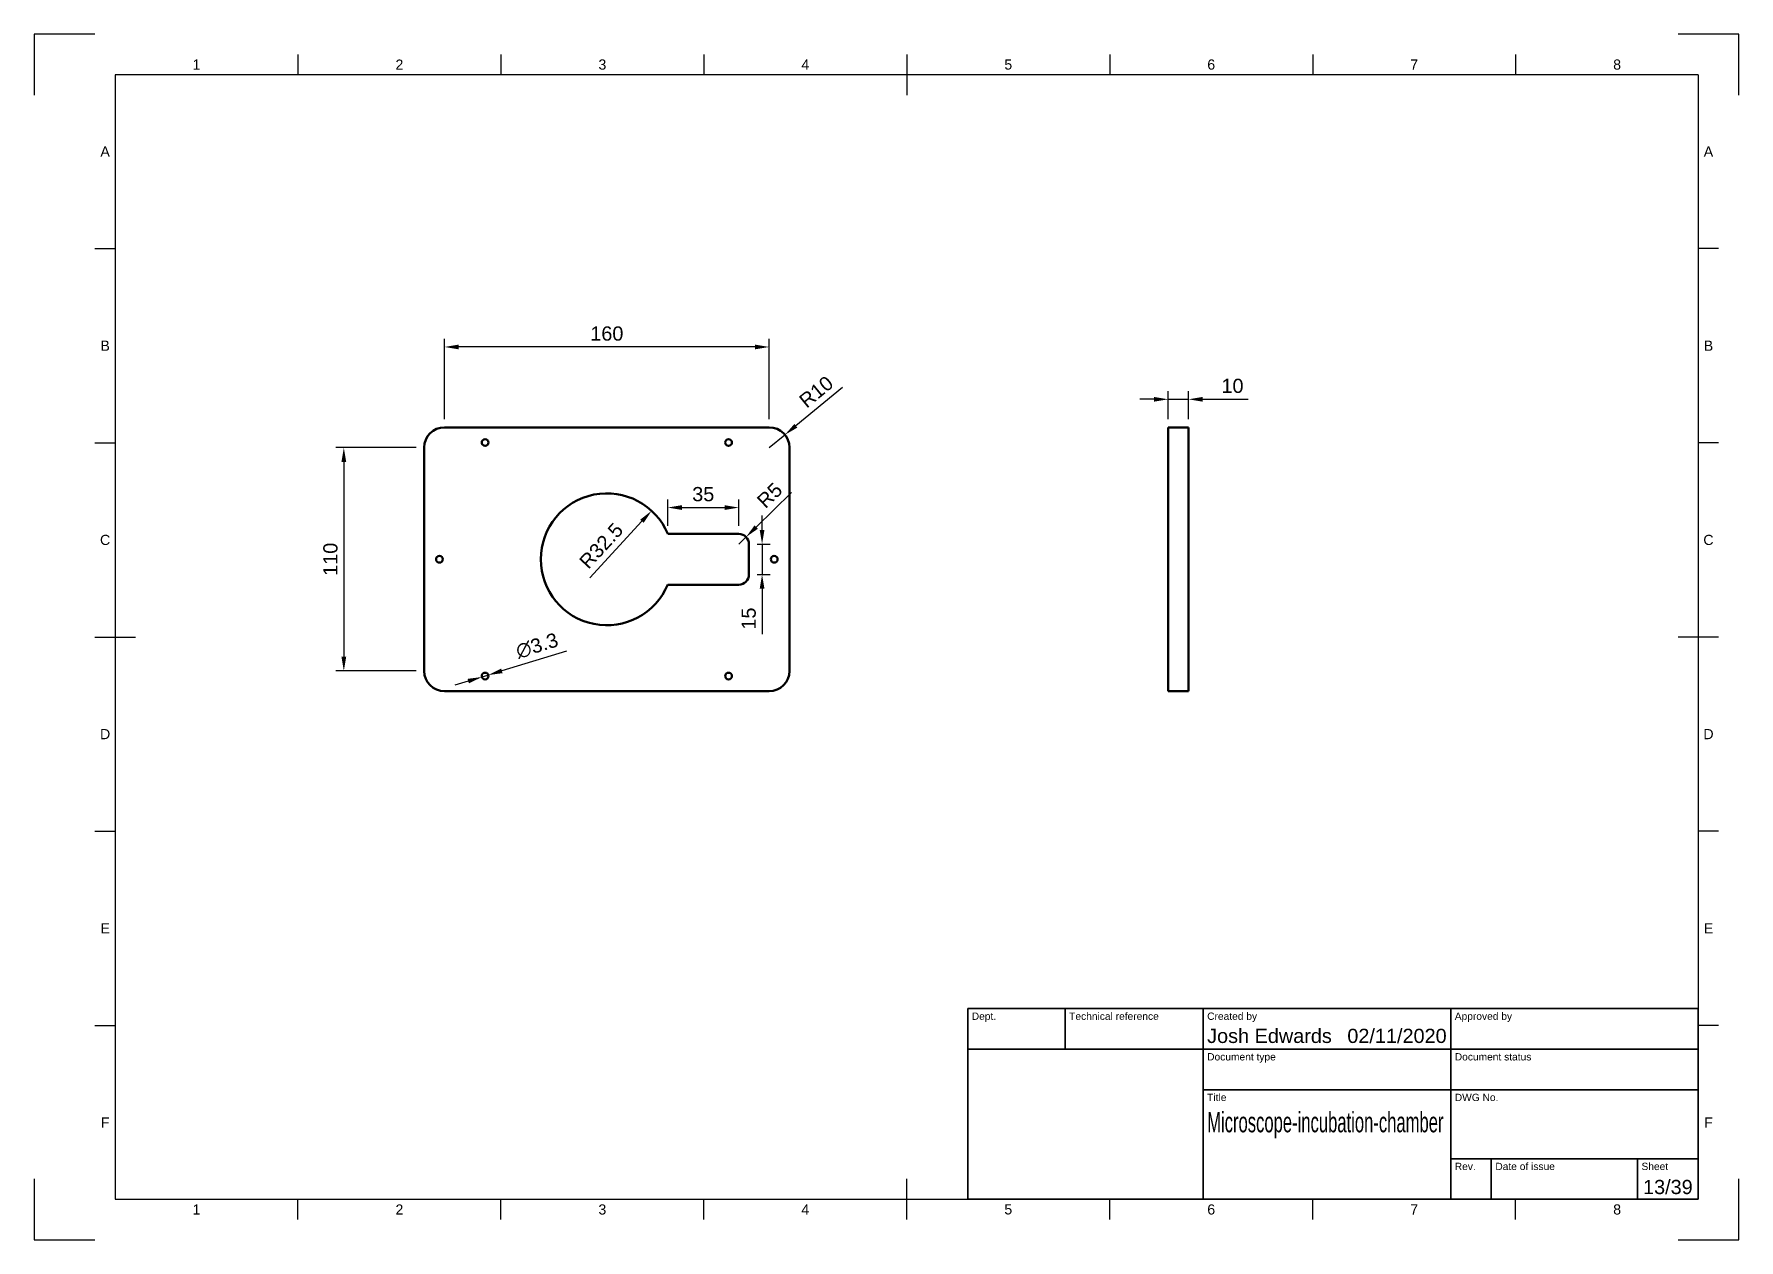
# Model space of a CAD drawing. Header units: millimetres. Extents: x 0 to 420, y 0 to 297.
import ezdxf
from ezdxf.enums import TextEntityAlignment as Align

# ---------------------------------------------------------------- set-up
doc = ezdxf.new("R2010")
doc.units = ezdxf.units.MM
doc.header["$LTSCALE"] = 0.75
for name, color, linetype, lineweight in [('Border', 7, 'Continuous', 25), ('Dimensions', 7, 'Continuous', 25), ('TitleBlock', 7, 'Continuous', 35), ('Visible', 7, 'Continuous', 50)]:
    doc.layers.add(name, color=color, linetype=linetype, lineweight=lineweight)
doc.styles.add('FusionTitle', font='')
doc.styles.get("Standard").update_dxf_attribs({"font": 'arial.ttf'})
doc.styles.get('FusionTitle').set_extended_font_data('Arial Unicode MS')
doc.dimstyles.new('ISO-25', dxfattribs={"dimtxt": 3.5, "dimasz": 3.5, "dimexe": 2, "dimexo": 2, "dimgap": 1.5, "dimtad": 1, "dimzin": 12, "dimdsep": 46, "dimtxsty": 'Standard', "dimcen": 0, "dimclrd": 256, "dimclre": 256, "dimclrt": 256, "dimazin": 3, "dimtp": 0.1, "dimtm": 0.1, "dimtfac": 0.714, "dimtmove": 0, "dimatfit": 3, "dimfxl": 1, "dimtzin": 12, "dimarcsym": 0})

# ---------------------------------------------------------------- blocks, each defined once
blk = doc.blocks.new('ISO_A3_SHEET')
at = {"layer": 'Border'}
for p, q in [((15, 297), (0, 297)), ((0, 297), (0, 282)), ((420, 297), (405, 297)), ((420, 282), (420, 297)), ((65, 292), (65, 287)), ((115, 292), (115, 287)), ((165, 292), (165, 287)), ((215, 292), (215, 282)), ((265, 292), (265, 287)), ((315, 292), (315, 287)), ((365, 292), (365, 287)), ((410, 287), (20, 287)), ((20, 287), (20, 10)), ((410, 287), (410, 10)), ((15, 244.16666), (20, 244.16666)), ((415, 244.16666), (410, 244.16666)), ((15, 196.33333), (20, 196.33333)), ((415, 196.33333), (410, 196.33333)), ((15, 148.5), (25, 148.5)), ((415, 148.5), (405, 148.5)), ((15, 100.66667), (20, 100.66667)), ((415, 100.66667), (410, 100.66667)), ((15, 52.83334), (20, 52.83334)), ((415, 52.83334), (410, 52.83334)), ((0, 15), (0, 0)), ((215, 5), (215, 15)), ((420, 0), (420, 15)), ((20, 10), (410, 10)), ((65, 5), (65, 10)), ((115, 5), (115, 10)), ((165, 5), (165, 10)), ((265, 5), (265, 10)), ((315, 5), (315, 10)), ((365, 5), (365, 10)), ((0, 0), (15, 0)), ((405, 0), (420, 0))]:
    blk.add_line(p, q, dxfattribs=at)
at = {"layer": 'Border', "style": 'FusionTitle'}
for s, p in [('1', (40, 289.5)), ('2', (90, 289.5)), ('3', (140, 289.5)), ('4', (190, 289.5)), ('5', (240, 289.5)), ('6', (290, 289.5)), ('7', (340, 289.5)), ('8', (390, 289.5)), ('A', (17.5, 268.08333)), ('A', (412.5, 268.08333)), ('B', (17.5, 220.25)), ('B', (412.5, 220.25)), ('C', (17.5, 172.41667)), ('C', (412.5, 172.41667)), ('D', (17.5, 124.58334)), ('D', (412.5, 124.58334)), ('E', (17.5, 76.75001)), ('E', (412.5, 76.75001)), ('F', (17.5, 28.91668)), ('F', (412.5, 28.91668)), ('1', (40, 7.5)), ('2', (90, 7.5)), ('3', (140, 7.5)), ('4', (190, 7.5)), ('5', (240, 7.5)), ('6', (290, 7.5)), ('7', (340, 7.5)), ('8', (390, 7.5))]:
    blk.add_text(s, height=2.5, dxfattribs=at).set_placement(p, align=Align.MIDDLE)
blk = doc.blocks.new('ISO_TITLEBLOCK')
at = {"layer": 'TitleBlock'}
for p, q in [((0, 47), (-180, 47)), ((-180, 47), (-180, 0)), ((-156, 37), (-156, 47)), ((-122, 0), (-122, 47)), ((-61, 0), (-61, 47)), ((0, 0), (0, 47)), ((-180, 37), (0, 37)), ((-122, 27), (0, 27)), ((-61, 10), (0, 10)), ((-51, 0), (-51, 10)), ((-15, 0), (-15, 10)), ((-180, 0), (0, 0))]:
    blk.add_line(p, q, dxfattribs=at)
at = {"layer": 'TitleBlock', "style": 'FusionTitle'}
for s, p in [('Dept.', (-179, 46)), ('Technical reference', (-155, 46)), ('Created by', (-121, 46)), ('Approved by', (-60, 46)), ('Document type', (-121, 36)), ('Document status', (-60, 36)), ('Title', (-121, 26)), ('DWG No.', (-60, 26)), ('Rev.', (-60, 9)), ('Date of issue', (-50, 9)), ('Sheet', (-14, 9))]:
    blk.add_text(s, height=1.8, dxfattribs=at).set_placement(p, align=Align.TOP_LEFT)
for tag, p, height in [('DEPT', (-179, 38.5), 3.5), ('TECHNICAL_REFERENCE', (-155, 38.5), 3.5), ('CREATED_BY', (-121, 38.5), 3.5), ('APPROVED_BY', (-60, 38.5), 3.5), ('DOCUMENT_TYPE', (-121, 28.5), 3.5), ('DOCUMENT_STATUS', (-60, 28.5), 3.5), ('TITLE_1', (-121, 16.5), 5), ('TITLE_2', (-121, 9), 5), ('TITLE_3', (-121, 1.5), 5), ('DATE_OF_ISSUE', (-50, 1.5), 3.5)]:
    blk.add_attdef(tag, p, '', height=height, dxfattribs=at)
for tag, p in [('CREATED_DATE', (-62, 38.5)), ('APPROVED_DATE', (-1, 38.5))]:
    blk.add_attdef(tag, text='', height=3.5, dxfattribs=at).set_placement(p, align=Align.RIGHT)
for tag, height, p in [('DRAWING_NUMBER', 5, (-30.5, 16.6)), ('REV', 3.5, (-56, 3.1)), ('SHEET', 3.5, (-7.5, 3.1))]:
    blk.add_attdef(tag, text='', height=height, dxfattribs=at).set_placement(p, align=Align.MIDDLE)
blk = doc.blocks.new('*D14')
at = {"layer": 'Defpoints', "color": 0, "transparency": 16777216}
for p in [(101.1028, 219.93769), (101.1028, 200.1387), (181.1028, 200.1387)]:
    blk.add_point(p, dxfattribs=at)
at = {"layer": 'Dimensions', "lineweight": -2, "transparency": 16777216}
for p, q in [((101.1028, 202.1387), (101.1028, 221.93769)), ((177.6028, 219.93769), (104.6028, 219.93769)), ((181.1028, 202.1387), (181.1028, 221.93769))]:
    blk.add_line(p, q, dxfattribs=at)
at = {"layer": 'Dimensions', "transparency": 16777216}
for points in [[(104.6028, 220.521023), (104.6028, 219.354357), (101.1028, 219.93769)], [(177.6028, 220.521023), (177.6028, 219.354357), (181.1028, 219.93769)]]:
    blk.add_solid(points, dxfattribs=at)
at = {"layer": 'Dimensions', "transparency": 16777216, "insert": (141.1028, 223.224695), "char_height": 3.5, "attachment_point": 5}
blk.add_mtext('160', dxfattribs=at)
blk = doc.blocks.new('*D15')
at = {"layer": 'Defpoints', "color": 0, "transparency": 16777216}
for p in [(96.1028, 195.1387), (76.30381, 140.1387), (96.1028, 140.1387)]:
    blk.add_point(p, dxfattribs=at)
at = {"layer": 'Dimensions', "lineweight": -2, "transparency": 16777216}
for p, q in [((94.1028, 195.1387), (74.30381, 195.1387)), ((76.30381, 191.6387), (76.30381, 143.6387)), ((94.1028, 140.1387), (74.30381, 140.1387))]:
    blk.add_line(p, q, dxfattribs=at)
at = {"layer": 'Dimensions', "transparency": 16777216}
for points in [[(75.720476, 191.6387), (76.887143, 191.6387), (76.30381, 195.1387)], [(75.720476, 143.6387), (76.887143, 143.6387), (76.30381, 140.1387)]]:
    blk.add_solid(points, dxfattribs=at)
at = {"layer": 'Dimensions', "transparency": 16777216, "insert": (73.016804, 167.6387), "char_height": 3.5, "attachment_point": 5, "rotation": 90}
blk.add_mtext('110', dxfattribs=at)
blk = doc.blocks.new('*D16')
at = {"layer": 'Defpoints', "color": 0, "transparency": 16777216}
for p in [(184.969448, 198.308721), (181.1028, 195.1387)]:
    blk.add_point(p, dxfattribs=at)
at = {"layer": 'Dimensions', "lineweight": -2, "transparency": 16777216}
for p, q in [((199.16105, 209.943518), (187.676102, 200.527735)), ((181.1028, 195.1387), (184.969448, 198.308721))]:
    blk.add_line(p, q, dxfattribs=at)
at = {"layer": 'Dimensions', "transparency": 16777216}
blk.add_solid([(187.306266, 200.978844), (188.045938, 200.076626), (184.969448, 198.308721)], dxfattribs=at)
at = {"layer": 'Dimensions', "transparency": 16777216, "insert": (192.687928, 208.887072), "char_height": 3.5, "attachment_point": 5, "rotation": 39.34614362}
blk.add_mtext('R10', dxfattribs=at)
blk = doc.blocks.new('*D17')
at = {"layer": 'Defpoints', "color": 0, "transparency": 16777216}
for p in [(152.126156, 179.578052), (141.1028, 167.6387)]:
    blk.add_point(p, dxfattribs=at)
at = {"layer": 'Dimensions', "lineweight": -2, "transparency": 16777216}
blk.add_line((136.885258, 163.070698), (149.751894, 177.006499), dxfattribs=at)
at = {"layer": 'Dimensions', "transparency": 16777216}
blk.add_solid([(149.323302, 177.402209), (150.180487, 176.610789), (152.126156, 179.578052)], dxfattribs=at)
at = {"layer": 'Dimensions', "transparency": 16777216, "insert": (139.715509, 170.983406), "char_height": 3.5, "attachment_point": 5, "rotation": 47.28435316}
blk.add_mtext('R32.5', dxfattribs=at)
blk = doc.blocks.new('*D18')
at = {"layer": 'Defpoints', "color": 0, "transparency": 16777216}
for p in [(173.604091, 180.380573), (156.104091, 173.8887), (173.604091, 173.8887)]:
    blk.add_point(p, dxfattribs=at)
at = {"layer": 'Dimensions', "lineweight": -2, "transparency": 16777216}
for p, q in [((156.104091, 175.8887), (156.104091, 182.380573)), ((173.604091, 175.8887), (173.604091, 182.380573)), ((159.604091, 180.380573), (170.104091, 180.380573))]:
    blk.add_line(p, q, dxfattribs=at)
at = {"layer": 'Dimensions', "transparency": 16777216}
for points in [[(159.604091, 180.963907), (159.604091, 179.79724), (156.104091, 180.380573)], [(170.104091, 180.963907), (170.104091, 179.79724), (173.604091, 180.380573)]]:
    blk.add_solid(points, dxfattribs=at)
at = {"layer": 'Dimensions', "transparency": 16777216, "insert": (164.854091, 183.668773), "char_height": 3.5, "attachment_point": 5}
blk.add_mtext('35', dxfattribs=at)
blk = doc.blocks.new('*D19')
at = {"layer": 'Defpoints', "color": 0, "transparency": 16777216}
for p in [(175.394013, 173.134031), (173.604091, 171.3887)]:
    blk.add_point(p, dxfattribs=at)
at = {"layer": 'Dimensions', "lineweight": -2, "transparency": 16777216}
for p, q in [((186.613381, 184.073898), (177.899904, 175.577494)), ((173.604091, 171.3887), (175.394013, 173.134031))]:
    blk.add_line(p, q, dxfattribs=at)
at = {"layer": 'Dimensions', "transparency": 16777216}
blk.add_solid([(177.49266, 175.995142), (178.307148, 175.159845), (175.394013, 173.134031)], dxfattribs=at)
at = {"layer": 'Dimensions', "transparency": 16777216, "insert": (181.219823, 183.395692), "char_height": 3.5, "attachment_point": 5, "rotation": 44.27732841}
blk.add_mtext('R5', dxfattribs=at)
blk = doc.blocks.new('*D20')
at = {"layer": 'Defpoints', "color": 0, "transparency": 16777216}
for p in [(176.104091, 171.3887), (176.104091, 163.8887), (179.349118, 163.8887)]:
    blk.add_point(p, dxfattribs=at)
at = {"layer": 'Dimensions', "lineweight": -2, "transparency": 16777216}
for p, q in [((179.349118, 174.8887), (179.349118, 178.3887)), ((178.104091, 171.3887), (181.349118, 171.3887)), ((179.349118, 171.3887), (179.349118, 163.8887)), ((178.104091, 163.8887), (181.349118, 163.8887)), ((179.349118, 160.3887), (179.349118, 149.178263))]:
    blk.add_line(p, q, dxfattribs=at)
at = {"layer": 'Dimensions', "transparency": 16777216}
for points in [[(178.765784, 174.8887), (179.932451, 174.8887), (179.349118, 171.3887)], [(178.765784, 160.3887), (179.932451, 160.3887), (179.349118, 163.8887)]]:
    blk.add_solid(points, dxfattribs=at)
at = {"layer": 'Dimensions', "transparency": 16777216, "insert": (176.062112, 153.033482), "char_height": 3.5, "attachment_point": 5, "rotation": 90}
blk.add_mtext('15', dxfattribs=at)
blk = doc.blocks.new('*D21')
at = {"layer": 'Defpoints', "color": 0, "transparency": 16777216}
for p in [(110.313675, 138.648059), (111.891924, 139.129341)]:
    blk.add_point(p, dxfattribs=at)
at = {"layer": 'Dimensions', "lineweight": -2, "transparency": 16777216}
for p, q in [((131.194458, 145.015586), (115.239723, 140.150241)), ((110.313675, 138.648059), (111.891924, 139.129341)), ((106.965876, 137.627159), (103.618076, 136.606258))]:
    blk.add_line(p, q, dxfattribs=at)
at = {"layer": 'Dimensions', "transparency": 16777216}
for points in [[(106.795726, 138.185125), (107.136026, 137.069192), (110.313675, 138.648059)], [(115.069573, 140.708208), (115.409874, 139.592275), (111.891924, 139.129341)]]:
    blk.add_solid(points, dxfattribs=at)
at = {"layer": 'Dimensions', "transparency": 16777216, "insert": (123.903666, 146.33106), "char_height": 3.5, "attachment_point": 5, "rotation": 16.95892352}
blk.add_mtext('∅3.3', dxfattribs=at)
blk = doc.blocks.new('*D22')
at = {"layer": 'Defpoints', "color": 0, "transparency": 16777216}
for p in [(284.400893, 207.047367), (279.400893, 200.1387), (284.400893, 200.1387)]:
    blk.add_point(p, dxfattribs=at)
at = {"layer": 'Dimensions', "lineweight": -2, "transparency": 16777216}
for p, q in [((275.900893, 207.047367), (272.400893, 207.047367)), ((279.400893, 202.1387), (279.400893, 209.047367)), ((279.400893, 207.047367), (284.400893, 207.047367)), ((284.400893, 202.1387), (284.400893, 209.047367)), ((287.900893, 207.047367), (299.07313, 207.047367))]:
    blk.add_line(p, q, dxfattribs=at)
at = {"layer": 'Dimensions', "transparency": 16777216}
for points in [[(275.900893, 207.6307), (275.900893, 206.464033), (279.400893, 207.047367)], [(287.900893, 207.6307), (287.900893, 206.464033), (284.400893, 207.047367)]]:
    blk.add_solid(points, dxfattribs=at)
at = {"layer": 'Dimensions', "transparency": 16777216, "insert": (295.237012, 210.334372), "char_height": 3.5, "attachment_point": 5}
blk.add_mtext('10', dxfattribs=at)

msp = doc.modelspace()

# ---------------------------------------------------------------- linework, layer by layer
at = {"layer": 'Visible', "extrusion": (0, 1, 0)}
for p, q in [((181.1028, 200.1387, 2.5), (101.1028, 200.1387, 2.5)), ((279.400893, 200.1387, 40), (284.400893, 200.1387, 40)), ((96.1028, 195.1387, 2.5), (96.1028, 140.1387, 2.5)), ((186.1028, 140.1387, 2.5), (186.1028, 195.1387, 2.5)), ((279.400893, 140.1387, 45), (279.400893, 195.1387, 45)), ((284.400893, 195.1387, 45), (284.400893, 140.1387, 45)), ((156.104091, 173.8887, 2.5), (173.604091, 173.8887, 2.5)), ((156.104091, 173.885599, 2.5), (156.104091, 173.8887, 2.5)), ((176.104091, 171.3887, 2.5), (176.104091, 163.8887, 2.5)), ((156.104091, 161.3887, 2.5), (156.104091, 161.391801, 2.5)), ((173.604091, 161.3887, 2.5), (156.104091, 161.3887, 2.5)), ((101.1028, 135.1387, 2.5), (181.1028, 135.1387, 2.5)), ((279.400893, 135.1387, 40), (284.400893, 135.1387, 40))]:
    msp.add_line(p, q, dxfattribs=at)
at = {"layer": 'Visible', "extrusion": (2e-16, 0, -1)}
for centre in [(-111.1028, 196.3887, -2.5), (-171.1028, 196.3887, -2.5), (-99.8528, 167.6387, -2.5), (-182.3528, 167.6387, -2.5), (-111.1028, 138.8887, -2.5), (-171.1028, 138.8887, -2.5)]:
    msp.add_circle(centre, 0.825, dxfattribs=at)
at = {"layer": 'Visible'}
for centre, radius, start, end in [((101.1028, 195.1387, 2.5), 5, 90, 180), ((181.1028, 195.1387, 2.5), 5, 0, 90), ((173.604091, 171.3887, 2.5), 2.5, 360, 90), ((173.604091, 163.8887, 2.5), 2.5, 270, 0), ((101.1028, 140.1387, 2.5), 5, 180, 270), ((181.1028, 140.1387, 2.5), 5, 270, 0)]:
    msp.add_arc(centre, radius, start, end, dxfattribs=at)
at = {"layer": 'Visible', "extrusion": (-1, 0, 0)}
for centre, start, end in [((-195.1387, 40, -279.400893), 90, 180), ((-140.1387, 40, -279.400893), 0, 90)]:
    msp.add_arc(centre, 5, start, end, dxfattribs=at)
at = {"layer": 'Visible', "extrusion": (1, 0, 0)}
for centre, start, end in [((195.1387, 40, 284.400893), 0, 90), ((140.1387, 40, 284.400893), 90, 180)]:
    msp.add_arc(centre, 5, start, end, dxfattribs=at)
at = {"layer": 'Visible', "extrusion": (2e-16, 0, -1)}
msp.add_arc((-141.1028, 167.6387, -2.5), 16.25, 202.60802, 157.39198, dxfattribs=at)

# ---------------------------------------------------------------- block references
at = {"layer": 'Border'}
msp.add_blockref('ISO_A3_SHEET', (0, 0), dxfattribs=at)
at = {"layer": 'TitleBlock'}
ref = msp.add_blockref('ISO_TITLEBLOCK', (410, 10), dxfattribs=at)
ref.add_attrib('CREATED_DATE', '02/11/2020', dxfattribs={"height": 3.5, "style": 'FusionTitle'}).set_placement((348, 48.5), align=Align.RIGHT)
ref.add_attrib('SHEET', '13/39', dxfattribs={"height": 3.5, "style": 'FusionTitle'}).set_placement((402.5, 13.1), align=Align.MIDDLE)
ref.add_attrib('TITLE_1', 'Microscope-incubation-chamber', (289, 26.5), dxfattribs={"height": 5, "style": 'FusionTitle', "width": 0.585891})
ref.add_attrib('CREATED_BY', 'Josh Edwards', (289, 48.5), dxfattribs={"height": 3.5, "style": 'FusionTitle'})

# ---------------------------------------------------------------- dimensions: what is measured, and where the dimension line sits
at = {"layer": 'Dimensions'}
dim = msp.add_linear_dim(base=(101.1028, 219.93769), p1=(181.1028, 200.1387), p2=(101.1028, 200.1387), dimstyle='ISO-25', override={"dimlfac": 2, "dimclrd": 256, "dimclre": 256}, dxfattribs=at)
dim.commit()
dim.dimension.update_dxf_attribs({"geometry": '*D14', "text_midpoint": (141.1028, 223.224695)})
for center, mpoint, picture, middle in [((181.1028, 195.1387), (184.969448, 198.308721), '*D16', (194.771903, 206.345134)), ((141.1028, 167.6387), (152.126156, 179.578052), '*D17', (142.131446, 168.752822))]:
    dim = msp.add_radius_dim(center=center, mpoint=mpoint, dimstyle='ISO-25', override={"dimlfac": 2, "dimse1": 1, "dimclrd": 256, "dimclre": 256}, dxfattribs=at)
    dim.commit()
    dim.dimension.update_dxf_attribs({"geometry": picture, "text_midpoint": middle, "dimtype": 164})
for p1, p2, distance, picture, middle in [((279.400893, 200.1387), (284.400893, 200.1387), 6.908667, '*D22', (295.237012, 210.334372)), ((96.1028, 195.1387), (96.1028, 140.1387), -19.79899, '*D15', (73.016804, 167.6387)), ((156.104091, 173.8887), (173.604091, 173.8887), 6.491873, '*D18', (164.854091, 183.668773)), ((176.104091, 171.3887), (176.104091, 163.8887), 3.245027, '*D20', (176.062112, 153.033482))]:
    dim = msp.add_aligned_dim(p1=p1, p2=p2, distance=distance, dimstyle='ISO-25', override={"dimlfac": 2, "dimclrd": 256, "dimclre": 256}, dxfattribs=at)
    dim.commit()
    dim.dimension.update_dxf_attribs({"geometry": picture, "text_midpoint": middle})
dim = msp.add_radius_dim(center=(173.604091, 171.3887), mpoint=(175.394013, 173.134031), dimstyle='ISO-25', override={"dimlfac": 2, "dimse1": 1, "dimclrd": 256, "dimclre": 256}, dxfattribs=at)
dim.commit()
dim.dimension.update_dxf_attribs({"geometry": '*D19', "text_midpoint": (181.219823, 183.395692)})
dim = msp.add_diameter_dim_2p(p1=(110.313675, 138.648059), p2=(111.891924, 139.129341), dimstyle='ISO-25', override={"dimlfac": 2, "dimclrd": 256, "dimclre": 256}, dxfattribs=at)
dim.commit()
dim.dimension.update_dxf_attribs({"geometry": '*D21', "text_midpoint": (124.890991, 143.093364), "dimtype": 163})

doc.saveas('drawing.dxf')
